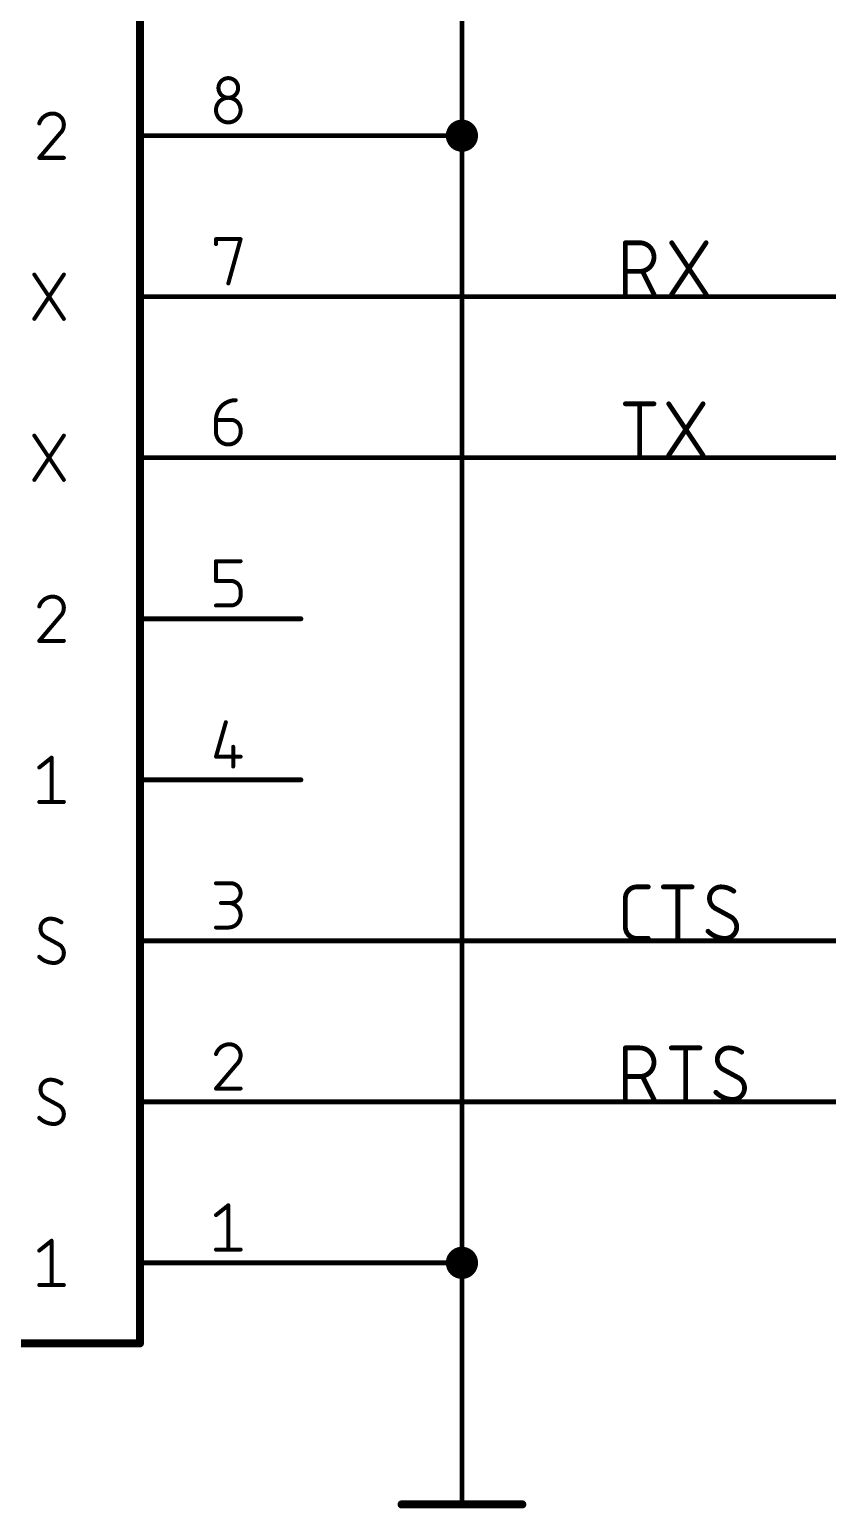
# Model space of a CAD drawing. Extents: x 0 to 388, y 0 to 261.
# Drawn here: x 212.42 to 237.59, y 91.31 to 137.97 of the extents above; entities that cross this region are included whole.
import ezdxf

# ---------------------------------------------------------------- set-up
doc = ezdxf.new("R2010")
doc.units = 0
for name, color, linetype in [('91', 94, 'CONTINUOUS'), ('94', 14, 'CONTINUOUS'), ('95', 250, 'CONTINUOUS')]:
    doc.layers.add(name, color=color, linetype=linetype)

msp = doc.modelspace()

# ---------------------------------------------------------------- linework, layer by layer
at = {"layer": '91', "const_width": 0.1524}
for points in [[(226.06, 149.86), (226.06, 134.62)], [(220.98, 134.62), (226.06, 134.62)], [(226.06, 134.62), (226.06, 99.06)], [(220.98, 129.54), (269.24, 129.54)], [(220.98, 124.46), (279.4, 124.46)], [(220.98, 109.22), (299.72, 109.22)], [(220.98, 104.14), (302.26, 104.14)], [(220.98, 99.06), (226.06, 99.06)], [(226.06, 99.06), (226.06, 93.98)]]:
    msp.add_lwpolyline(points, dxfattribs=at)
at = {"layer": '91'}
for points, const_width in [([(226.06, 134.366, 1), (226.06, 134.874, 1), (226.06, 134.366)], 0.508), ([(220.98, 134.6581, 1), (220.98, 134.5819)], 0.0762), ([(226.0981, 134.62, 1), (226.0219, 134.62)], 0.0762), ([(226.0219, 134.62, 1), (226.0981, 134.62)], 0.0762), ([(226.06, 134.5819, 1), (226.06, 134.6581)], 0.0762), ([(220.98, 129.5781, 1), (220.98, 129.5019)], 0.0762), ([(220.98, 124.4981, 1), (220.98, 124.4219)], 0.0762), ([(220.98, 109.2581, 1), (220.98, 109.1819)], 0.0762), ([(220.98, 104.1781, 1), (220.98, 104.1019)], 0.0762), ([(226.06, 98.806, 1), (226.06, 99.314, 1), (226.06, 98.806)], 0.508), ([(220.98, 99.0981, 1), (220.98, 99.0219)], 0.0762), ([(226.0981, 99.06, 1), (226.0219, 99.06)], 0.0762), ([(226.0219, 99.06, 1), (226.0981, 99.06)], 0.0762), ([(226.06, 99.0219, 1), (226.06, 99.0981)], 0.0762), ([(226.0219, 93.98, 1), (226.0981, 93.98)], 0.0762)]:
    msp.add_lwpolyline(points, format="xyb", dxfattribs=dict(at, const_width=const_width))
at = {"layer": '94'}
for points, const_width in [([(215.9, 96.52), (215.9, 198.12)], 0.254), ([(220.98, 134.62), (215.9, 134.62)], 0.1524), ([(220.98, 129.54), (215.9, 129.54)], 0.1524), ([(220.98, 124.46), (215.9, 124.46)], 0.1524), ([(220.98, 119.38), (215.9, 119.38)], 0.1524), ([(220.98, 114.3), (215.9, 114.3)], 0.1524), ([(220.98, 109.22), (215.9, 109.22)], 0.1524), ([(220.98, 104.14), (215.9, 104.14)], 0.1524), ([(220.98, 99.06), (215.9, 99.06)], 0.1524), ([(152.4, 96.52), (215.9, 96.52)], 0.254), ([(226.06, 93.98), (226.06, 91.44)], 0.1524), ([(224.155, 91.44), (227.965, 91.44)], 0.254)]:
    msp.add_lwpolyline(points, dxfattribs=dict(at, const_width=const_width))
for points, const_width in [([(215.9, 134.6581, 1), (215.9, 134.5819)], 0.0762), ([(220.98, 134.5819, 1), (220.98, 134.6581)], 0.0762), ([(215.9, 129.5781, 1), (215.9, 129.5019)], 0.0762), ([(220.98, 129.5019, 1), (220.98, 129.5781)], 0.0762), ([(215.9, 124.4981, 1), (215.9, 124.4219)], 0.0762), ([(220.98, 124.4219, 1), (220.98, 124.4981)], 0.0762), ([(215.9, 119.4181, 1), (215.9, 119.3419)], 0.0762), ([(220.98, 119.3419, 1), (220.98, 119.4181)], 0.0762), ([(215.9, 114.3381, 1), (215.9, 114.2619)], 0.0762), ([(220.98, 114.2619, 1), (220.98, 114.3381)], 0.0762), ([(215.9, 109.2581, 1), (215.9, 109.1819)], 0.0762), ([(220.98, 109.1819, 1), (220.98, 109.2581)], 0.0762), ([(215.9, 104.1781, 1), (215.9, 104.1019)], 0.0762), ([(220.98, 104.1019, 1), (220.98, 104.1781)], 0.0762), ([(215.9, 99.0981, 1), (215.9, 99.0219)], 0.0762), ([(220.98, 99.0219, 1), (220.98, 99.0981)], 0.0762), ([(215.8365, 96.52, 1), (215.9635, 96.52)], 0.127), ([(215.9, 96.4565, 1), (215.9, 96.5835)], 0.127), ([(226.0981, 93.98, 1), (226.0219, 93.98)], 0.0762), ([(224.155, 91.5035, 1), (224.155, 91.3765)], 0.127), ([(226.0219, 91.44, 1), (226.0981, 91.44)], 0.0762), ([(227.965, 91.3765, 1), (227.965, 91.5035)], 0.127)]:
    msp.add_lwpolyline(points, format="xyb", dxfattribs=dict(at, const_width=const_width))
at = {"layer": '95'}
for points, const_width in [([(218.9988, 136.1257, 1), (218.3779, 136.1257)], 0.127), ([(219.0764, 135.4272, 1), (218.3003, 135.4272)], 0.127), ([(218.3779, 136.1257, 1), (218.9988, 136.1257)], 0.127), ([(218.4097, 136.1257, 1), (218.3462, 136.1257)], 0.0635), ([(218.3462, 136.1257, 1), (218.4097, 136.1257)], 0.0635), ([(218.967, 136.1257, 1), (219.0305, 136.1257)], 0.0635), ([(219.0306, 136.1257, 1), (218.9671, 136.1257)], 0.0635), ([(213.1505, 135.3185, 0.3252), (212.7236, 135.0081)], 0.127), ([(213.4997, 134.9693, 0.4142), (213.1505, 135.3185)], 0.127), ([(213.1505, 135.3502, 1), (213.1505, 135.2868)], 0.0635), ([(213.1505, 135.2868, 1), (213.1504, 135.3502)], 0.0635), ([(218.3003, 135.4272, 1), (219.0764, 135.4272)], 0.127), ([(218.332, 135.4272, 1), (218.2685, 135.4272)], 0.0635), ([(218.2686, 135.4272, 1), (218.3321, 135.4272)], 0.0635), ([(219.1082, 135.4272, 1), (219.0447, 135.4272)], 0.0635), ([(219.0447, 135.4272, 1), (219.1082, 135.4272)], 0.0635), ([(212.6934, 135.0178, 1), (212.7538, 134.9983)], 0.0635), ([(213.3833, 134.6976, 0.2053), (213.4997, 134.9693)], 0.127), ([(213.5314, 134.9692, 1), (213.468, 134.9693)], 0.0635), ([(213.468, 134.9693, 1), (213.5315, 134.9693)], 0.0635), ([(213.3614, 134.7206, 1), (213.4052, 134.6746)], 0.0635), ([(213.4075, 134.677, 1), (213.3591, 134.7182)], 0.0635), ([(212.6994, 133.9421, 1), (212.7478, 133.9009)], 0.0635), ([(212.7236, 133.9532, 1), (212.7236, 133.8898)], 0.0635), ([(213.4997, 133.8898, 1), (213.4997, 133.9532)], 0.0635), ([(218.3321, 131.3561, 1), (218.2686, 131.3561)], 0.0635), ([(218.3003, 131.3878, 1), (218.3003, 131.3244)], 0.0635), ([(218.2686, 131.2009, 1), (218.3321, 131.2009)], 0.0635), ([(219.107, 131.3476, 1), (219.0458, 131.3646)], 0.0635), ([(219.0764, 131.3244, 1), (219.0764, 131.3878)], 0.0635), ([(231.2543, 131.2418, 1), (231.1781, 131.2418)], 0.0762), ([(231.2162, 131.2799, 1), (231.2162, 131.2037)], 0.0762), ([(231.6678, 130.3387, 1), (231.6678, 131.2418)], 0.1524), ([(231.6678, 131.2799, 1), (231.6678, 131.2037)], 0.0762), ([(231.6678, 131.2037, 1), (231.6678, 131.2799)], 0.0762), ([(232.7116, 131.2629, 1), (232.6482, 131.2207)], 0.0762), ([(233.7953, 131.2207, 1), (233.7319, 131.2629)], 0.0762), ([(212.5948, 130.2561, 1), (212.542, 130.2209)], 0.0635), ([(213.5261, 130.2209, 1), (213.4733, 130.2561)], 0.0635), ([(231.2162, 130.3768, 1), (231.2162, 130.3006)], 0.0762), ([(231.6678, 130.3768, 1), (231.6678, 130.3006)], 0.0762), ([(231.6678, 130.3006, 1), (231.6678, 130.3768)], 0.0762), ([(231.7921, 130.3557, 1), (231.724, 130.3216)], 0.0762), ([(218.6578, 129.9676, 1), (218.7189, 129.9506)], 0.0635), ([(231.1781, 129.6162, 1), (231.2543, 129.6162)], 0.0762), ([(232.0852, 129.5992, 1), (232.1534, 129.6332)], 0.0762), ([(232.6482, 129.6373, 1), (232.7116, 129.5951)], 0.0762), ([(233.7319, 129.5951, 1), (233.7953, 129.6373)], 0.0762), ([(212.542, 128.8591, 1), (212.5948, 128.8239)], 0.0635), ([(213.4733, 128.8239, 1), (213.5261, 128.8591)], 0.0635), ([(218.9212, 126.2761, 0.4142), (218.3003, 125.6552)], 0.127), ([(218.9212, 126.2444, 1), (218.9212, 126.3078)], 0.0635), ([(231.2162, 126.1999, 1), (231.2162, 126.1237)], 0.0762), ([(231.7059, 126.1618, 1), (231.6297, 126.1618)], 0.0762), ([(232.1193, 126.1237, 1), (232.1193, 126.1999)], 0.0762), ([(232.6165, 126.1829, 1), (232.5531, 126.1407)], 0.0762), ([(233.7002, 126.1407, 1), (233.6368, 126.1829)], 0.0762), ([(218.3003, 125.687, 1), (218.3003, 125.6235)], 0.0635), ([(218.3321, 125.6552, 1), (218.2686, 125.6552)], 0.0635), ([(218.2686, 125.6552, 1), (218.3321, 125.6552)], 0.0635), ([(219.0764, 125.3448, 0.4142), (218.766, 125.6552)], 0.127), ([(218.766, 125.687, 1), (218.766, 125.6235)], 0.0635), ([(218.766, 125.6235, 1), (218.766, 125.687)], 0.0635), ([(212.5948, 125.1761, 1), (212.542, 125.1409)], 0.0635), ([(213.5261, 125.1409, 1), (213.4733, 125.1761)], 0.0635), ([(218.3003, 125.2672, 1), (219.0764, 125.2672)], 0.127), ([(218.332, 125.2672, 1), (218.2685, 125.2672)], 0.0635), ([(218.2686, 125.2672, 1), (218.3321, 125.2672)], 0.0635), ([(219.1082, 125.3448, 1), (219.0447, 125.3448)], 0.0635), ([(219.0447, 125.3448, 1), (219.1082, 125.3448)], 0.0635), ([(219.1082, 125.2672, 1), (219.0447, 125.2672)], 0.0635), ([(219.0447, 125.2672, 1), (219.1082, 125.2672)], 0.0635), ([(231.6297, 124.5362, 1), (231.7059, 124.5362)], 0.0762), ([(232.5531, 124.5573, 1), (232.6165, 124.5151)], 0.0762), ([(233.6368, 124.5151, 1), (233.7002, 124.5573)], 0.0762), ([(212.542, 123.7791, 1), (212.5948, 123.7439)], 0.0635), ([(213.4733, 123.7439, 1), (213.5261, 123.7791)], 0.0635), ([(218.3003, 121.2279, 1), (218.3003, 121.1643)], 0.0635), ([(218.3321, 121.1961, 1), (218.2686, 121.1961)], 0.0635), ([(219.0764, 121.1643, 1), (219.0764, 121.2279)], 0.0635), ([(218.3003, 120.607, 1), (218.3003, 120.5435)], 0.0635), ([(218.2686, 120.5752, 1), (218.3321, 120.5752)], 0.0635), ([(218.766, 120.607, 1), (218.766, 120.5435)], 0.0635), ([(219.0764, 120.2648, 0.4142), (218.766, 120.5752)], 0.127), ([(218.766, 120.5435, 1), (218.766, 120.607)], 0.0635), ([(213.1505, 120.0785, 0.3252), (212.7236, 119.7681)], 0.127), ([(213.4997, 119.7293, 0.4142), (213.1505, 120.0785)], 0.127), ([(213.1505, 120.1103, 1), (213.1505, 120.0468)], 0.0635), ([(213.1505, 120.0468, 1), (213.1504, 120.1102)], 0.0635), ([(218.766, 119.7991, 0.4142), (219.0764, 120.1095)], 0.127), ([(219.1082, 120.2648, 1), (219.0447, 120.2648)], 0.0635), ([(219.0447, 120.2648, 1), (219.1082, 120.2648)], 0.0635), ([(219.1082, 120.1095, 1), (219.0447, 120.1095)], 0.0635), ([(219.0447, 120.1095, 1), (219.1082, 120.1095)], 0.0635), ([(212.6934, 119.7778, 1), (212.7538, 119.7583)], 0.0635), ([(213.3833, 119.4576, 0.2053), (213.4997, 119.7293)], 0.127), ([(213.3614, 119.4806, 1), (213.4052, 119.4346)], 0.0635), ([(213.4075, 119.437, 1), (213.3591, 119.4782)], 0.0635), ([(213.5314, 119.7292, 1), (213.468, 119.7293)], 0.0635), ([(213.468, 119.7293, 1), (213.5315, 119.7293)], 0.0635), ([(218.3003, 119.8309, 1), (218.3003, 119.7674)], 0.0635), ([(218.766, 119.8309, 1), (218.766, 119.7674)], 0.0635), ([(218.766, 119.7674, 1), (218.766, 119.8309)], 0.0635), ([(212.7236, 118.7133, 1), (212.7236, 118.6497)], 0.0635), ([(212.6994, 118.7021, 1), (212.7478, 118.6609)], 0.0635), ([(213.4997, 118.6497, 1), (213.4997, 118.7133)], 0.0635), ([(218.6413, 116.1074, 1), (218.5802, 116.1248)], 0.0635), ([(218.8753, 115.34, 1), (218.8118, 115.34)], 0.0635), ([(213.1434, 114.9985, 1), (213.0799, 114.9985)], 0.0635), ([(213.1315, 114.9737, 1), (213.0918, 115.0233)], 0.0635), ([(218.3003, 115.0613, 1), (218.3003, 114.9978)], 0.0635), ([(218.2698, 115.0383, 1), (218.3308, 115.0208)], 0.0635), ([(219.0764, 114.9978, 1), (219.0764, 115.0613)], 0.0635), ([(212.7038, 114.7128, 1), (212.7434, 114.6633)], 0.0635), ([(218.8118, 114.7191, 1), (218.8753, 114.7191)], 0.0635), ([(212.7236, 113.6333, 1), (212.7236, 113.5697)], 0.0635), ([(213.0799, 113.6015, 1), (213.1434, 113.6015)], 0.0635), ([(213.4997, 113.5697, 1), (213.4997, 113.6333)], 0.0635), ([(218.3003, 111.0679, 1), (218.3003, 111.0044)], 0.0635), ([(218.766, 110.4152, 1), (218.766, 111.0361)], 0.127), ([(218.766, 111.0679, 1), (218.766, 111.0044)], 0.0635), ([(218.766, 111.0044, 1), (218.766, 111.0679)], 0.0635), ([(231.5774, 110.9218, 0.4142), (231.2162, 110.5606)], 0.1524), ([(231.2543, 110.5606, 1), (231.1781, 110.5606)], 0.0762), ([(231.1781, 110.5606, 1), (231.2543, 110.5606)], 0.0762), ([(231.5774, 110.9599, 1), (231.5774, 110.8837)], 0.0762), ([(231.5774, 110.8837, 1), (231.5774, 110.9599)], 0.0762), ([(231.9387, 110.8837, 1), (231.9387, 110.9599)], 0.0762), ([(232.4185, 110.9599, 1), (232.4185, 110.8837)], 0.0762), ([(232.9082, 110.9218, 1), (232.832, 110.9218)], 0.0762), ([(233.3217, 110.8837, 1), (233.3217, 110.9599)], 0.0762), ([(234.2318, 110.9218, 0.4142), (233.8705, 110.5606)], 0.1524), ([(233.8705, 110.5606, 0.2656), (234.0511, 110.2445)], 0.1524), ([(233.9086, 110.5606, 1), (233.8324, 110.5606)], 0.0762), ([(233.8324, 110.5606, 1), (233.9086, 110.5606)], 0.0762), ([(234.6382, 110.7863, 0.1623), (234.2318, 110.9218)], 0.1524), ([(234.2318, 110.9599, 1), (234.2318, 110.8837)], 0.0762), ([(234.2318, 110.8837, 1), (234.2318, 110.9599)], 0.0762), ([(234.6153, 110.7559, 1), (234.661, 110.8168)], 0.0762), ([(218.4555, 110.447, 1), (218.4555, 110.3835)], 0.0635), ([(218.6884, 110.447, 1), (218.6884, 110.3835)], 0.0635), ([(218.6884, 109.6391, 1), (218.6884, 110.4152)], 0.127), ([(218.766, 110.447, 1), (218.766, 110.3835)], 0.0635), ([(218.766, 110.3835, 1), (218.766, 110.447)], 0.0635), ([(234.0694, 110.2779, 1), (234.0329, 110.211)], 0.0762), ([(234.0318, 110.2116, 1), (234.0705, 110.2773)], 0.0762), ([(213.0728, 109.9185, 0.4142), (212.7624, 109.6081)], 0.127), ([(212.7624, 109.6081, 0.2656), (212.9176, 109.3364)], 0.127), ([(212.7941, 109.6081, 1), (212.7306, 109.6081)], 0.0635), ([(212.7306, 109.6081, 1), (212.7941, 109.6081)], 0.0635), ([(213.4221, 109.8021, 0.1623), (213.0728, 109.9185)], 0.127), ([(213.0728, 109.9502, 1), (213.0728, 109.8868)], 0.0635), ([(213.0728, 109.8867, 1), (213.0728, 109.9502)], 0.0635), ([(213.403, 109.7767, 1), (213.4411, 109.8275)], 0.0635), ([(218.3003, 109.6709, 1), (218.3003, 109.6073)], 0.0635), ([(218.6884, 109.6709, 1), (218.6884, 109.6073)], 0.0635), ([(218.6884, 109.6073, 1), (218.6884, 109.6709)], 0.0635), ([(231.2162, 109.6574, 0.4142), (231.5774, 109.2962)], 0.1524), ([(231.2543, 109.6574, 1), (231.1781, 109.6574)], 0.0762), ([(231.1781, 109.6574, 1), (231.2543, 109.6574)], 0.0762), ([(234.3672, 109.2962, 0.4142), (234.7285, 109.6574)], 0.1524), ([(234.5672, 110.0064, 1), (234.5285, 109.9407)], 0.0762), ([(234.7285, 109.6574, 0.2656), (234.5478, 109.9735)], 0.1524), ([(234.5296, 109.9401, 1), (234.5661, 110.007)], 0.0762), ([(234.7666, 109.6574, 1), (234.6904, 109.6574)], 0.0762), ([(234.6904, 109.6574, 1), (234.7666, 109.6574)], 0.0762), ([(212.9328, 109.3643, 1), (212.9024, 109.3085)], 0.0635), ([(212.9015, 109.3091, 1), (212.9337, 109.3638)], 0.0635), ([(231.5774, 109.3343, 1), (231.5774, 109.2581)], 0.0762), ([(231.5774, 109.2581, 1), (231.5774, 109.3343)], 0.0762), ([(231.9387, 109.2581, 1), (231.9387, 109.3343)], 0.0762), ([(232.832, 109.2962, 1), (232.9082, 109.2962)], 0.0762), ([(233.8524, 109.5488, 1), (233.7983, 109.4951)], 0.0762), ([(233.8254, 109.522, 0.2), (234.3672, 109.2962)], 0.1524), ([(234.3672, 109.3343, 1), (234.3672, 109.2581)], 0.0762), ([(234.3672, 109.2581, 1), (234.3672, 109.3343)], 0.0762), ([(212.7236, 108.7155, 0.2), (213.1893, 108.5215)], 0.127), ([(212.7461, 108.7379, 1), (212.701, 108.6932)], 0.0635), ([(213.1893, 108.5215, 0.4142), (213.4997, 108.8319)], 0.127), ([(213.4997, 108.8319, 0.2656), (213.3445, 109.1036)], 0.127), ([(213.3606, 109.1309, 1), (213.3284, 109.0762)], 0.0635), ([(213.3293, 109.0757, 1), (213.3597, 109.1315)], 0.0635), ([(213.5315, 108.8319, 1), (213.468, 108.8319)], 0.0635), ([(213.468, 108.8319, 1), (213.5315, 108.8319)], 0.0635), ([(213.1893, 108.5533, 1), (213.1893, 108.4898)], 0.0635), ([(213.1893, 108.4898, 1), (213.1893, 108.5532)], 0.0635), ([(218.7272, 105.9561, 0.3252), (218.3003, 105.6457)], 0.127), ([(219.0764, 105.6069, 0.4142), (218.7272, 105.9561)], 0.127), ([(218.7272, 105.9879, 1), (218.7272, 105.9244)], 0.0635), ([(218.7272, 105.9244, 1), (218.7272, 105.9878)], 0.0635), ([(231.2543, 105.8418, 1), (231.1781, 105.8418)], 0.0762), ([(231.2162, 105.8799, 1), (231.2162, 105.8037)], 0.0762), ([(231.6678, 104.9387, 1), (231.6678, 105.8418)], 0.1524), ([(231.6678, 105.8799, 1), (231.6678, 105.8037)], 0.0762), ([(231.6678, 105.8037, 1), (231.6678, 105.8799)], 0.0762), ([(232.666, 105.8799, 1), (232.666, 105.8037)], 0.0762), ([(233.1556, 105.8418, 1), (233.0794, 105.8418)], 0.0762), ([(233.5691, 105.8037, 1), (233.5691, 105.8799)], 0.0762), ([(234.4792, 105.8418, 0.4142), (234.1179, 105.4806)], 0.1524), ([(234.8856, 105.7063, 0.1623), (234.4792, 105.8418)], 0.1524), ([(234.4792, 105.8799, 1), (234.4792, 105.8037)], 0.0762), ([(234.4792, 105.8037, 1), (234.4792, 105.8799)], 0.0762), ([(218.2701, 105.6554, 1), (218.3305, 105.6359)], 0.0635), ([(218.96, 105.3352, 0.2053), (219.0764, 105.6069)], 0.127), ([(219.1082, 105.6068, 1), (219.0447, 105.6069)], 0.0635), ([(219.0447, 105.6069, 1), (219.1082, 105.6069)], 0.0635), ([(234.1179, 105.4806, 0.2656), (234.2985, 105.1645)], 0.1524), ([(234.156, 105.4806, 1), (234.0798, 105.4806)], 0.0762), ([(234.0798, 105.4806, 1), (234.156, 105.4806)], 0.0762), ([(234.8627, 105.6759, 1), (234.9084, 105.7368)], 0.0762), ([(218.9381, 105.3582, 1), (218.9819, 105.3122)], 0.0635), ([(218.9842, 105.3146, 1), (218.9358, 105.3558)], 0.0635), ([(231.2162, 104.9768, 1), (231.2162, 104.9006)], 0.0762), ([(231.6678, 104.9768, 1), (231.6678, 104.9006)], 0.0762), ([(231.6678, 104.9006, 1), (231.6678, 104.9768)], 0.0762), ([(231.7921, 104.9557, 1), (231.724, 104.9216)], 0.0762), ([(234.3168, 105.1979, 1), (234.2803, 105.131)], 0.0762), ([(234.2792, 105.1316, 1), (234.3179, 105.1973)], 0.0762), ([(213.0728, 104.8385, 0.4142), (212.7624, 104.5281)], 0.127), ([(212.7624, 104.5281, 0.2656), (212.9176, 104.2564)], 0.127), ([(212.7941, 104.5281, 1), (212.7306, 104.5281)], 0.0635), ([(212.7306, 104.5281, 1), (212.7941, 104.5281)], 0.0635), ([(213.4221, 104.7221, 0.1623), (213.0728, 104.8385)], 0.127), ([(213.0728, 104.8702, 1), (213.0728, 104.8068)], 0.0635), ([(213.0728, 104.8067, 1), (213.0728, 104.8702)], 0.0635), ([(213.403, 104.6967, 1), (213.4411, 104.7475)], 0.0635), ([(218.3003, 104.5909, 1), (218.3003, 104.5273)], 0.0635), ([(218.2761, 104.5797, 1), (218.3245, 104.5385)], 0.0635), ([(219.0764, 104.5273, 1), (219.0764, 104.5909)], 0.0635), ([(234.0998, 104.4688, 1), (234.0457, 104.4151)], 0.0762), ([(234.0728, 104.442, 0.2), (234.6146, 104.2162)], 0.1524), ([(234.6146, 104.2162, 0.4142), (234.9759, 104.5774)], 0.1524), ([(234.8146, 104.9264, 1), (234.7759, 104.8607)], 0.0762), ([(234.9759, 104.5774, 0.2656), (234.7953, 104.8935)], 0.1524), ([(234.777, 104.8601, 1), (234.8135, 104.927)], 0.0762), ([(235.014, 104.5774, 1), (234.9378, 104.5774)], 0.0762), ([(234.9378, 104.5774, 1), (235.014, 104.5774)], 0.0762), ([(212.9328, 104.2843, 1), (212.9024, 104.2285)], 0.0635), ([(212.9015, 104.2291, 1), (212.9337, 104.2838)], 0.0635), ([(213.4997, 103.7519, 0.2656), (213.3445, 104.0236)], 0.127), ([(213.3606, 104.0509, 1), (213.3284, 103.9962)], 0.0635), ([(213.3293, 103.9957, 1), (213.3597, 104.0515)], 0.0635), ([(231.1781, 104.2162, 1), (231.2543, 104.2162)], 0.0762), ([(232.0852, 104.1992, 1), (232.1534, 104.2332)], 0.0762), ([(233.0794, 104.2162, 1), (233.1556, 104.2162)], 0.0762), ([(234.6146, 104.2543, 1), (234.6146, 104.1781)], 0.0762), ([(234.6146, 104.1781, 1), (234.6146, 104.2543)], 0.0762), ([(212.7236, 103.6355, 0.2), (213.1893, 103.4415)], 0.127), ([(212.7461, 103.6579, 1), (212.701, 103.6132)], 0.0635), ([(213.1893, 103.4415, 0.4142), (213.4997, 103.7519)], 0.127), ([(213.5315, 103.7519, 1), (213.468, 103.7519)], 0.0635), ([(213.468, 103.7519, 1), (213.5315, 103.7519)], 0.0635), ([(213.1893, 103.4733, 1), (213.1893, 103.4098)], 0.0635), ([(213.1893, 103.4098, 1), (213.1893, 103.4732)], 0.0635), ([(218.7201, 100.8761, 1), (218.6566, 100.8761)], 0.0635), ([(218.7082, 100.8513, 1), (218.6685, 100.9009)], 0.0635), ([(218.2805, 100.5904, 1), (218.3201, 100.5409)], 0.0635), ([(212.7038, 99.4728, 1), (212.7434, 99.4233)], 0.0635), ([(213.1434, 99.7585, 1), (213.0799, 99.7585)], 0.0635), ([(213.1315, 99.7337, 1), (213.0918, 99.7833)], 0.0635), ([(218.3003, 99.5109, 1), (218.3003, 99.4474)], 0.0635), ([(218.6566, 99.4791, 1), (218.7201, 99.4791)], 0.0635), ([(219.0764, 99.4474, 1), (219.0764, 99.5109)], 0.0635), ([(212.7236, 98.3933, 1), (212.7236, 98.3298)], 0.0635), ([(213.0799, 98.3615, 1), (213.1434, 98.3615)], 0.0635), ([(213.4997, 98.3298, 1), (213.4997, 98.3933)], 0.0635)]:
    msp.add_lwpolyline(points, format="xyb", dxfattribs=dict(at, const_width=const_width))
for points, const_width in [([(213.3833, 134.6976), (212.7236, 133.9215)], 0.127), ([(212.7236, 133.9215), (213.4997, 133.9215)], 0.127), ([(218.3003, 131.2009), (218.3003, 131.3561)], 0.127), ([(218.3003, 131.3561), (219.0764, 131.3561)], 0.127), ([(219.0764, 131.3561), (218.6884, 129.9591)], 0.127), ([(231.2162, 129.6162), (231.2162, 131.2418)], 0.1524), ([(231.2162, 131.2418), (231.6678, 131.2418)], 0.1524), ([(232.6799, 129.6162), (233.7636, 131.2418)], 0.1524), ([(232.6799, 131.2418), (233.7636, 129.6162)], 0.1524), ([(212.5684, 128.8415), (213.4997, 130.2385)], 0.127), ([(212.5684, 130.2385), (213.4997, 128.8415)], 0.127), ([(231.6678, 130.3387), (231.2162, 130.3387)], 0.1524), ([(232.1193, 129.6162), (231.7581, 130.3387)], 0.1524), ([(231.2162, 126.1618), (232.1193, 126.1618)], 0.1524), ([(231.6678, 124.5362), (231.6678, 126.1618)], 0.1524), ([(232.5848, 124.5362), (233.6685, 126.1618)], 0.1524), ([(232.5848, 126.1618), (233.6685, 124.5362)], 0.1524), ([(218.3003, 125.6552), (218.766, 125.6552)], 0.127), ([(218.3003, 125.2672), (218.3003, 125.6552)], 0.127), ([(212.5684, 123.7615), (213.4997, 125.1585)], 0.127), ([(212.5684, 125.1585), (213.4997, 123.7615)], 0.127), ([(219.0764, 125.3448), (219.0764, 125.2672)], 0.127), ([(218.3003, 120.5752), (218.3003, 121.1961)], 0.127), ([(218.3003, 121.1961), (219.0764, 121.1961)], 0.127), ([(218.766, 120.5752), (218.3003, 120.5752)], 0.127), ([(219.0764, 120.1095), (219.0764, 120.2648)], 0.127), ([(213.3833, 119.4576), (212.7236, 118.6815)], 0.127), ([(218.3003, 119.7991), (218.766, 119.7991)], 0.127), ([(212.7236, 118.6815), (213.4997, 118.6815)], 0.127), ([(218.6107, 116.1161), (218.3003, 115.0295)], 0.127), ([(218.8436, 115.34), (218.8436, 114.7191)], 0.127), ([(212.7236, 114.6881), (213.1116, 114.9985)], 0.127), ([(213.1116, 114.9985), (213.1116, 113.6015)], 0.127), ([(218.3003, 115.0295), (219.0764, 115.0295)], 0.127), ([(212.7236, 113.6015), (213.4997, 113.6015)], 0.127), ([(218.3003, 111.0361), (218.766, 111.0361)], 0.127), ([(231.2162, 109.6574), (231.2162, 110.5606)], 0.1524), ([(231.5774, 110.9218), (231.9387, 110.9218)], 0.1524), ([(232.4185, 110.9218), (233.3217, 110.9218)], 0.1524), ([(232.8701, 109.2962), (232.8701, 110.9218)], 0.1524), ([(218.766, 110.4152), (218.4555, 110.4152)], 0.127), ([(234.5478, 109.9735), (234.0511, 110.2445)], 0.1524), ([(218.3003, 109.6391), (218.6884, 109.6391)], 0.127), ([(213.3445, 109.1036), (212.9176, 109.3364)], 0.127), ([(231.9387, 109.2962), (231.5774, 109.2962)], 0.1524), ([(231.2162, 104.2162), (231.2162, 105.8418)], 0.1524), ([(231.2162, 105.8418), (231.6678, 105.8418)], 0.1524), ([(232.666, 105.8418), (233.5691, 105.8418)], 0.1524), ([(233.1175, 104.2162), (233.1175, 105.8418)], 0.1524), ([(218.96, 105.3352), (218.3003, 104.5591)], 0.127), ([(231.6678, 104.9387), (231.2162, 104.9387)], 0.1524), ([(232.1193, 104.2162), (231.7581, 104.9387)], 0.1524), ([(234.7953, 104.8935), (234.2985, 105.1645)], 0.1524), ([(218.3003, 104.5591), (219.0764, 104.5591)], 0.127), ([(213.3445, 104.0236), (212.9176, 104.2564)], 0.127), ([(218.3003, 100.5657), (218.6884, 100.8761)], 0.127), ([(218.6884, 100.8761), (218.6884, 99.4791)], 0.127), ([(212.7236, 99.4481), (213.1116, 99.7585)], 0.127), ([(213.1116, 99.7585), (213.1116, 98.3615)], 0.127), ([(218.3003, 99.4791), (219.0764, 99.4791)], 0.127), ([(212.7236, 98.3615), (213.4997, 98.3615)], 0.127)]:
    msp.add_lwpolyline(points, dxfattribs=dict(at, const_width=const_width))

doc.saveas('drawing.dxf')
